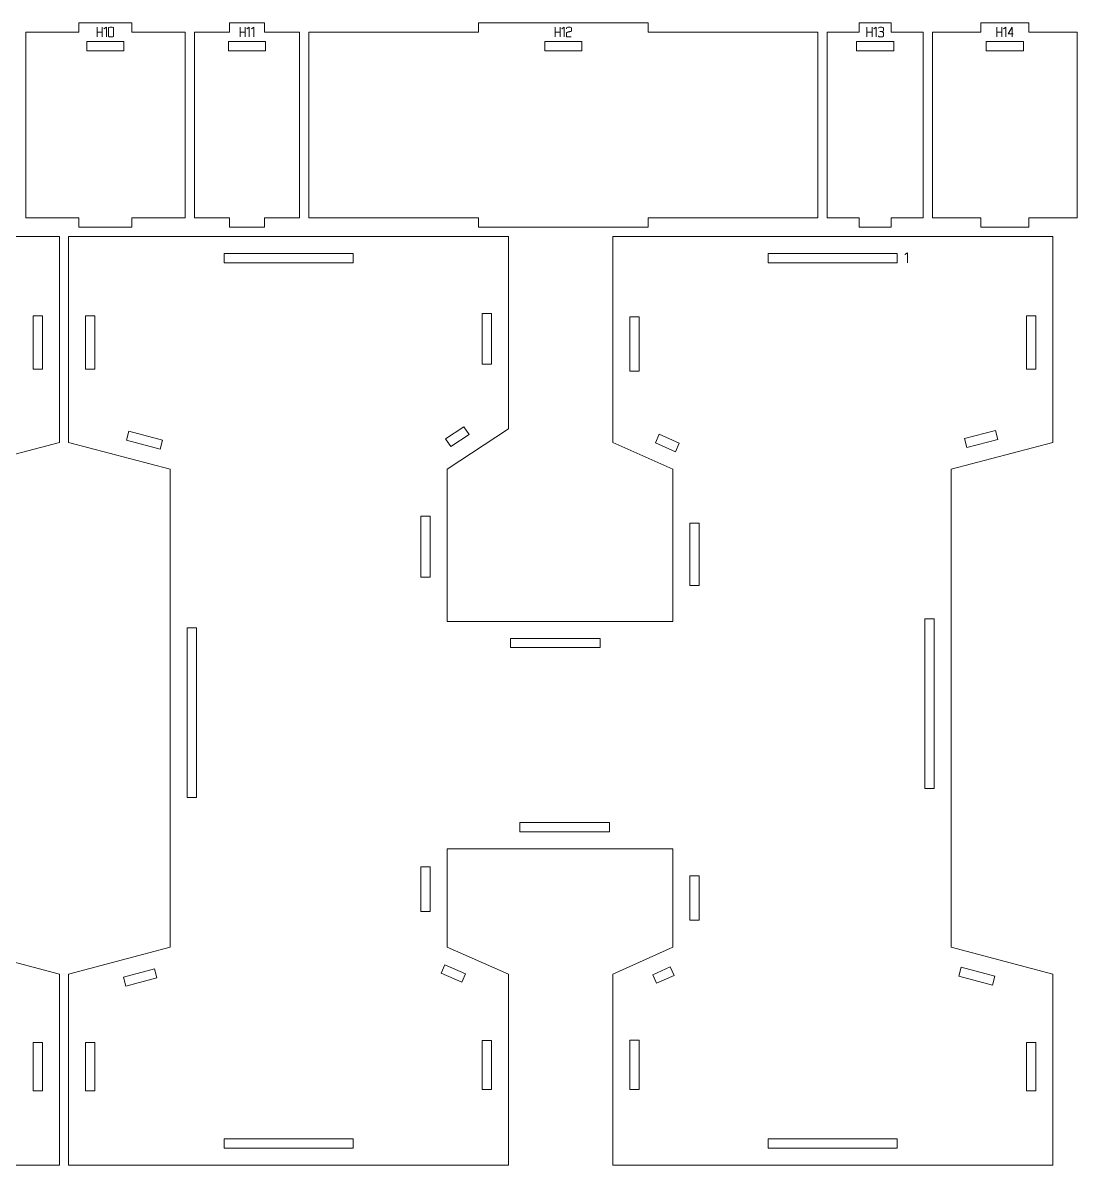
# Model space of a CAD drawing. Header units: centimetres. Extents: x -250 to 250, y -508 to 508.
# Drawn here: x -187.27 to -153.19, y -172.11 to -135.21 of the extents above; entities that cross this region are included whole.
import ezdxf

# ---------------------------------------------------------------- set-up
doc = ezdxf.new("R2010")
doc.units = ezdxf.units.CM
doc.header["$MEASUREMENT"] = 0
doc.layers.add('Capa 1', color=7, linetype='Continuous')

msp = doc.modelspace()

# ---------------------------------------------------------------- linework, layer by layer
at = {"layer": 'Capa 1', "color": 240, "lineweight": 9}
for points, knots in [([(-187.1723, -135.50568), (-187.1723, -135.50568), (-187.1723, -141.50568), (-187.1723, -141.50568), (-187.1723, -141.50568), (-185.45544, -141.50568), (-185.45544, -141.50568), (-185.45544, -141.50568), (-185.45544, -141.80568), (-185.45544, -141.80568), (-185.45544, -141.80568), (-183.73858, -141.80568), (-183.73858, -141.80568), (-183.73858, -141.80568), (-183.73858, -141.50568), (-183.73858, -141.50568), (-183.73858, -141.50568), (-182.02173, -141.50568), (-182.02173, -141.50568), (-182.02173, -141.50568), (-182.02173, -135.50568), (-182.02173, -135.50568), (-182.02173, -135.50568), (-183.73858, -135.50568), (-183.73858, -135.50568), (-183.73858, -135.50568), (-183.73858, -135.20568), (-183.73858, -135.20568), (-183.73858, -135.20568), (-185.45544, -135.20568), (-185.45544, -135.20568), (-185.45544, -135.20568), (-185.45544, -135.50568), (-185.45544, -135.50568), (-185.45544, -135.50568), (-187.1723, -135.50568), (-187.1723, -135.50568)], [0, 0, 0, 0, 0.08333333, 0.08333333, 0.08333333, 0.16666667, 0.16666667, 0.16666667, 0.25, 0.25, 0.25, 0.33333333, 0.33333333, 0.33333333, 0.41666667, 0.41666667, 0.41666667, 0.5, 0.5, 0.5, 0.58333333, 0.58333333, 0.58333333, 0.66666667, 0.66666667, 0.66666667, 0.75, 0.75, 0.75, 0.83333333, 0.83333333, 0.83333333, 0.91666667, 0.91666667, 0.91666667, 1, 1, 1, 1]), ([(-181.72173, -135.50568), (-181.72173, -135.50568), (-181.72173, -141.50568), (-181.72173, -141.50568), (-181.72173, -141.50568), (-180.58943, -141.50568), (-180.58943, -141.50568), (-180.58943, -141.50568), (-180.58943, -141.80568), (-180.58943, -141.80568), (-180.58943, -141.80568), (-179.45714, -141.80568), (-179.45714, -141.80568), (-179.45714, -141.80568), (-179.45714, -141.50568), (-179.45714, -141.50568), (-179.45714, -141.50568), (-178.32485, -141.50568), (-178.32485, -141.50568), (-178.32485, -141.50568), (-178.32485, -135.50568), (-178.32485, -135.50568), (-178.32485, -135.50568), (-179.45714, -135.50568), (-179.45714, -135.50568), (-179.45714, -135.50568), (-179.45714, -135.20568), (-179.45714, -135.20568), (-179.45714, -135.20568), (-180.58943, -135.20568), (-180.58943, -135.20568), (-180.58943, -135.20568), (-180.58943, -135.50568), (-180.58943, -135.50568), (-180.58943, -135.50568), (-181.72173, -135.50568), (-181.72173, -135.50568)], [0, 0, 0, 0, 0.08333333, 0.08333333, 0.08333333, 0.16666667, 0.16666667, 0.16666667, 0.25, 0.25, 0.25, 0.33333333, 0.33333333, 0.33333333, 0.41666667, 0.41666667, 0.41666667, 0.5, 0.5, 0.5, 0.58333333, 0.58333333, 0.58333333, 0.66666667, 0.66666667, 0.66666667, 0.75, 0.75, 0.75, 0.83333333, 0.83333333, 0.83333333, 0.91666667, 0.91666667, 0.91666667, 1, 1, 1, 1]), ([(-178.02485, -135.50568), (-178.02485, -135.50568), (-178.02485, -141.50568), (-178.02485, -141.50568), (-178.02485, -141.50568), (-172.54121, -141.50568), (-172.54121, -141.50568), (-172.54121, -141.50568), (-172.54121, -141.80568), (-172.54121, -141.80568), (-172.54121, -141.80568), (-167.05758, -141.80568), (-167.05758, -141.80568), (-167.05758, -141.80568), (-167.05758, -141.50568), (-167.05758, -141.50568), (-167.05758, -141.50568), (-161.57394, -141.50568), (-161.57394, -141.50568), (-161.57394, -141.50568), (-161.57394, -135.50568), (-161.57394, -135.50568), (-161.57394, -135.50568), (-167.05758, -135.50568), (-167.05758, -135.50568), (-167.05758, -135.50568), (-167.05758, -135.20568), (-167.05758, -135.20568), (-167.05758, -135.20568), (-172.54121, -135.20568), (-172.54121, -135.20568), (-172.54121, -135.20568), (-172.54121, -135.50568), (-172.54121, -135.50568), (-172.54121, -135.50568), (-178.02485, -135.50568), (-178.02485, -135.50568)], [0, 0, 0, 0, 0.08333333, 0.08333333, 0.08333333, 0.16666667, 0.16666667, 0.16666667, 0.25, 0.25, 0.25, 0.33333333, 0.33333333, 0.33333333, 0.41666667, 0.41666667, 0.41666667, 0.5, 0.5, 0.5, 0.58333333, 0.58333333, 0.58333333, 0.66666667, 0.66666667, 0.66666667, 0.75, 0.75, 0.75, 0.83333333, 0.83333333, 0.83333333, 0.91666667, 0.91666667, 0.91666667, 1, 1, 1, 1]), ([(-161.27394, -135.50568), (-161.27394, -135.50568), (-161.27394, -141.50568), (-161.27394, -141.50568), (-161.27394, -141.50568), (-160.23832, -141.50568), (-160.23832, -141.50568), (-160.23832, -141.50568), (-160.23832, -141.80568), (-160.23832, -141.80568), (-160.23832, -141.80568), (-159.20269, -141.80568), (-159.20269, -141.80568), (-159.20269, -141.80568), (-159.20269, -141.50568), (-159.20269, -141.50568), (-159.20269, -141.50568), (-158.16707, -141.50568), (-158.16707, -141.50568), (-158.16707, -141.50568), (-158.16707, -135.50568), (-158.16707, -135.50568), (-158.16707, -135.50568), (-159.20269, -135.50568), (-159.20269, -135.50568), (-159.20269, -135.50568), (-159.20269, -135.20568), (-159.20269, -135.20568), (-159.20269, -135.20568), (-160.23832, -135.20568), (-160.23832, -135.20568), (-160.23832, -135.20568), (-160.23832, -135.50568), (-160.23832, -135.50568), (-160.23832, -135.50568), (-161.27394, -135.50568), (-161.27394, -135.50568)], [0, 0, 0, 0, 0.08333333, 0.08333333, 0.08333333, 0.16666667, 0.16666667, 0.16666667, 0.25, 0.25, 0.25, 0.33333333, 0.33333333, 0.33333333, 0.41666667, 0.41666667, 0.41666667, 0.5, 0.5, 0.5, 0.58333333, 0.58333333, 0.58333333, 0.66666667, 0.66666667, 0.66666667, 0.75, 0.75, 0.75, 0.83333333, 0.83333333, 0.83333333, 0.91666667, 0.91666667, 0.91666667, 1, 1, 1, 1]), ([(-157.86707, -135.50568), (-157.86707, -135.50568), (-157.86707, -141.50568), (-157.86707, -141.50568), (-157.86707, -141.50568), (-156.30963, -141.50568), (-156.30963, -141.50568), (-156.30963, -141.50568), (-156.30963, -141.80568), (-156.30963, -141.80568), (-156.30963, -141.80568), (-154.75219, -141.80568), (-154.75219, -141.80568), (-154.75219, -141.80568), (-154.75219, -141.50568), (-154.75219, -141.50568), (-154.75219, -141.50568), (-153.19476, -141.50568), (-153.19476, -141.50568), (-153.19476, -141.50568), (-153.19476, -135.50568), (-153.19476, -135.50568), (-153.19476, -135.50568), (-154.75219, -135.50568), (-154.75219, -135.50568), (-154.75219, -135.50568), (-154.75219, -135.20568), (-154.75219, -135.20568), (-154.75219, -135.20568), (-156.30963, -135.20568), (-156.30963, -135.20568), (-156.30963, -135.20568), (-156.30963, -135.50568), (-156.30963, -135.50568), (-156.30963, -135.50568), (-157.86707, -135.50568), (-157.86707, -135.50568)], [0, 0, 0, 0, 0.08333333, 0.08333333, 0.08333333, 0.16666667, 0.16666667, 0.16666667, 0.25, 0.25, 0.25, 0.33333333, 0.33333333, 0.33333333, 0.41666667, 0.41666667, 0.41666667, 0.5, 0.5, 0.5, 0.58333333, 0.58333333, 0.58333333, 0.66666667, 0.66666667, 0.66666667, 0.75, 0.75, 0.75, 0.83333333, 0.83333333, 0.83333333, 0.91666667, 0.91666667, 0.91666667, 1, 1, 1, 1]), ([(-185.19701, -135.80591), (-185.19701, -135.80591), (-183.99701, -135.80591), (-183.99701, -135.80591), (-183.99701, -135.80591), (-183.99701, -136.10591), (-183.99701, -136.10591), (-183.99701, -136.10591), (-185.19701, -136.10591), (-185.19701, -136.10591), (-185.19701, -136.10591), (-185.19701, -135.80591), (-185.19701, -135.80591)], [0, 0, 0, 0, 0.25, 0.25, 0.25, 0.5, 0.5, 0.5, 0.75, 0.75, 0.75, 1, 1, 1, 1]), ([(-180.62329, -135.80591), (-180.62329, -135.80591), (-179.42329, -135.80591), (-179.42329, -135.80591), (-179.42329, -135.80591), (-179.42329, -136.10591), (-179.42329, -136.10591), (-179.42329, -136.10591), (-180.62329, -136.10591), (-180.62329, -136.10591), (-180.62329, -136.10591), (-180.62329, -135.80591), (-180.62329, -135.80591)], [0, 0, 0, 0, 0.25, 0.25, 0.25, 0.5, 0.5, 0.5, 0.75, 0.75, 0.75, 1, 1, 1, 1]), ([(-170.39939, -135.80591), (-170.39939, -135.80591), (-169.19939, -135.80591), (-169.19939, -135.80591), (-169.19939, -135.80591), (-169.19939, -136.10591), (-169.19939, -136.10591), (-169.19939, -136.10591), (-170.39939, -136.10591), (-170.39939, -136.10591), (-170.39939, -136.10591), (-170.39939, -135.80591), (-170.39939, -135.80591)], [0, 0, 0, 0, 0.25, 0.25, 0.25, 0.5, 0.5, 0.5, 0.75, 0.75, 0.75, 1, 1, 1, 1]), ([(-160.3205, -135.80591), (-160.3205, -135.80591), (-159.1205, -135.80591), (-159.1205, -135.80591), (-159.1205, -135.80591), (-159.1205, -136.10591), (-159.1205, -136.10591), (-159.1205, -136.10591), (-160.3205, -136.10591), (-160.3205, -136.10591), (-160.3205, -136.10591), (-160.3205, -135.80591), (-160.3205, -135.80591)], [0, 0, 0, 0, 0.25, 0.25, 0.25, 0.5, 0.5, 0.5, 0.75, 0.75, 0.75, 1, 1, 1, 1]), ([(-156.13091, -135.80591), (-156.13091, -135.80591), (-154.93091, -135.80591), (-154.93091, -135.80591), (-154.93091, -135.80591), (-154.93091, -136.10591), (-154.93091, -136.10591), (-154.93091, -136.10591), (-156.13091, -136.10591), (-156.13091, -136.10591), (-156.13091, -136.10591), (-156.13091, -135.80591), (-156.13091, -135.80591)], [0, 0, 0, 0, 0.25, 0.25, 0.25, 0.5, 0.5, 0.5, 0.75, 0.75, 0.75, 1, 1, 1, 1]), ([(-186.08525, -142.10568), (-186.08525, -142.10568), (-186.08525, -148.75785), (-186.08525, -148.75785), (-186.08525, -148.75785), (-189.36893, -149.62743), (-189.36893, -149.62743), (-189.36893, -149.62743), (-189.36893, -165.0622), (-189.36893, -165.0622), (-189.36893, -165.0622), (-186.08525, -165.93177), (-186.08525, -165.93177), (-186.08525, -165.93177), (-186.08525, -172.10568), (-186.08525, -172.10568), (-186.08525, -172.10568), (-200.30014, -172.10568), (-200.30014, -172.10568), (-200.30014, -172.10568), (-200.30014, -165.93177), (-200.30014, -165.93177), (-200.30014, -165.93177), (-198.35585, -165.0622), (-198.35585, -165.0622), (-198.35585, -165.0622), (-198.35585, -161.88828), (-198.35585, -161.88828), (-198.35585, -161.88828), (-205.65773, -161.88828), (-205.65773, -161.88828), (-205.65773, -161.88828), (-205.65773, -165.0622), (-205.65773, -165.0622), (-205.65773, -165.0622), (-203.67024, -165.93177), (-203.67024, -165.93177), (-203.67024, -165.93177), (-203.67024, -172.10568), (-203.67024, -172.10568), (-203.67024, -172.10568), (-217.88514, -172.10568), (-217.88514, -172.10568), (-217.88514, -172.10568), (-217.88514, -165.93177), (-217.88514, -165.93177), (-217.88514, -165.93177), (-214.60145, -165.0622), (-214.60145, -165.0622), (-214.60145, -165.0622), (-214.60145, -149.62743), (-214.60145, -149.62743), (-214.60145, -149.62743), (-217.88514, -148.75785), (-217.88514, -148.75785), (-217.88514, -148.75785), (-217.88514, -142.10568), (-217.88514, -142.10568), (-217.88514, -142.10568), (-203.67024, -142.10568), (-203.67024, -142.10568), (-203.67024, -142.10568), (-203.67024, -148.32307), (-203.67024, -148.32307), (-203.67024, -148.32307), (-205.65773, -149.62743), (-205.65773, -149.62743), (-205.65773, -149.62743), (-205.65773, -154.54046), (-205.65773, -154.54046), (-205.65773, -154.54046), (-198.35585, -154.54046), (-198.35585, -154.54046), (-198.35585, -154.54046), (-198.35585, -149.62743), (-198.35585, -149.62743), (-198.35585, -149.62743), (-200.30014, -148.75785), (-200.30014, -148.75785), (-200.30014, -148.75785), (-200.30014, -142.10568), (-200.30014, -142.10568), (-200.30014, -142.10568), (-186.08525, -142.10568), (-186.08525, -142.10568)], [0, 0, 0, 0, 0.03571429, 0.03571429, 0.03571429, 0.07142857, 0.07142857, 0.07142857, 0.10714286, 0.10714286, 0.10714286, 0.14285714, 0.14285714, 0.14285714, 0.17857143, 0.17857143, 0.17857143, 0.21428571, 0.21428571, 0.21428571, 0.25, 0.25, 0.25, 0.28571429, 0.28571429, 0.28571429, 0.32142857, 0.32142857, 0.32142857, 0.35714286, 0.35714286, 0.35714286, 0.39285714, 0.39285714, 0.39285714, 0.42857143, 0.42857143, 0.42857143, 0.46428571, 0.46428571, 0.46428571, 0.5, 0.5, 0.5, 0.53571429, 0.53571429, 0.53571429, 0.57142857, 0.57142857, 0.57142857, 0.60714286, 0.60714286, 0.60714286, 0.64285714, 0.64285714, 0.64285714, 0.67857143, 0.67857143, 0.67857143, 0.71428571, 0.71428571, 0.71428571, 0.75, 0.75, 0.75, 0.78571429, 0.78571429, 0.78571429, 0.82142857, 0.82142857, 0.82142857, 0.85714286, 0.85714286, 0.85714286, 0.89285714, 0.89285714, 0.89285714, 0.92857143, 0.92857143, 0.92857143, 0.96428571, 0.96428571, 0.96428571, 1, 1, 1, 1]), ([(-153.98536, -142.10568), (-153.98536, -142.10568), (-153.98536, -148.75785), (-153.98536, -148.75785), (-153.98536, -148.75785), (-157.26904, -149.62743), (-157.26904, -149.62743), (-157.26904, -149.62743), (-157.26904, -165.0622), (-157.26904, -165.0622), (-157.26904, -165.0622), (-153.98536, -165.93177), (-153.98536, -165.93177), (-153.98536, -165.93177), (-153.98536, -172.10568), (-153.98536, -172.10568), (-153.98536, -172.10568), (-168.20025, -172.10568), (-168.20025, -172.10568), (-168.20025, -172.10568), (-168.20025, -165.93177), (-168.20025, -165.93177), (-168.20025, -165.93177), (-166.25596, -165.0622), (-166.25596, -165.0622), (-166.25596, -165.0622), (-166.25596, -161.88828), (-166.25596, -161.88828), (-166.25596, -161.88828), (-173.55784, -161.88828), (-173.55784, -161.88828), (-173.55784, -161.88828), (-173.55784, -165.0622), (-173.55784, -165.0622), (-173.55784, -165.0622), (-171.57035, -165.93177), (-171.57035, -165.93177), (-171.57035, -165.93177), (-171.57035, -172.10568), (-171.57035, -172.10568), (-171.57035, -172.10568), (-185.78525, -172.10568), (-185.78525, -172.10568), (-185.78525, -172.10568), (-185.78525, -165.93177), (-185.78525, -165.93177), (-185.78525, -165.93177), (-182.50156, -165.0622), (-182.50156, -165.0622), (-182.50156, -165.0622), (-182.50156, -149.62743), (-182.50156, -149.62743), (-182.50156, -149.62743), (-185.78525, -148.75785), (-185.78525, -148.75785), (-185.78525, -148.75785), (-185.78525, -142.10568), (-185.78525, -142.10568), (-185.78525, -142.10568), (-171.57035, -142.10568), (-171.57035, -142.10568), (-171.57035, -142.10568), (-171.57035, -148.32307), (-171.57035, -148.32307), (-171.57035, -148.32307), (-173.55784, -149.62743), (-173.55784, -149.62743), (-173.55784, -149.62743), (-173.55784, -154.54046), (-173.55784, -154.54046), (-173.55784, -154.54046), (-166.25596, -154.54046), (-166.25596, -154.54046), (-166.25596, -154.54046), (-166.25596, -149.62743), (-166.25596, -149.62743), (-166.25596, -149.62743), (-168.20025, -148.75785), (-168.20025, -148.75785), (-168.20025, -148.75785), (-168.20025, -142.10568), (-168.20025, -142.10568), (-168.20025, -142.10568), (-153.98536, -142.10568), (-153.98536, -142.10568)], [0, 0, 0, 0, 0.03571429, 0.03571429, 0.03571429, 0.07142857, 0.07142857, 0.07142857, 0.10714286, 0.10714286, 0.10714286, 0.14285714, 0.14285714, 0.14285714, 0.17857143, 0.17857143, 0.17857143, 0.21428571, 0.21428571, 0.21428571, 0.25, 0.25, 0.25, 0.28571429, 0.28571429, 0.28571429, 0.32142857, 0.32142857, 0.32142857, 0.35714286, 0.35714286, 0.35714286, 0.39285714, 0.39285714, 0.39285714, 0.42857143, 0.42857143, 0.42857143, 0.46428571, 0.46428571, 0.46428571, 0.5, 0.5, 0.5, 0.53571429, 0.53571429, 0.53571429, 0.57142857, 0.57142857, 0.57142857, 0.60714286, 0.60714286, 0.60714286, 0.64285714, 0.64285714, 0.64285714, 0.67857143, 0.67857143, 0.67857143, 0.71428571, 0.71428571, 0.71428571, 0.75, 0.75, 0.75, 0.78571429, 0.78571429, 0.78571429, 0.82142857, 0.82142857, 0.82142857, 0.85714286, 0.85714286, 0.85714286, 0.89285714, 0.89285714, 0.89285714, 0.92857143, 0.92857143, 0.92857143, 0.96428571, 0.96428571, 0.96428571, 1, 1, 1, 1]), ([(-180.76411, -142.95421), (-180.76411, -142.95421), (-176.59149, -142.95421), (-176.59149, -142.95421), (-176.59149, -142.95421), (-176.59149, -142.65421), (-176.59149, -142.65421), (-176.59149, -142.65421), (-180.76411, -142.65421), (-180.76411, -142.65421), (-180.76411, -142.65421), (-180.76411, -142.95421), (-180.76411, -142.95421)], [0, 0, 0, 0, 0.25, 0.25, 0.25, 0.5, 0.5, 0.5, 0.75, 0.75, 0.75, 1, 1, 1, 1]), ([(-163.17911, -142.95421), (-163.17911, -142.95421), (-159.0065, -142.95421), (-159.0065, -142.95421), (-159.0065, -142.95421), (-159.0065, -142.65421), (-159.0065, -142.65421), (-159.0065, -142.65421), (-163.17911, -142.65421), (-163.17911, -142.65421), (-163.17911, -142.65421), (-163.17911, -142.95421), (-163.17911, -142.95421)], [0, 0, 0, 0, 0.25, 0.25, 0.25, 0.5, 0.5, 0.5, 0.75, 0.75, 0.75, 1, 1, 1, 1]), ([(-172.41888, -144.59114), (-172.41888, -144.59114), (-172.41888, -146.22807), (-172.41888, -146.22807), (-172.41888, -146.22807), (-172.11888, -146.22807), (-172.11888, -146.22807), (-172.11888, -146.22807), (-172.11888, -144.59114), (-172.11888, -144.59114), (-172.11888, -144.59114), (-172.41888, -144.59114), (-172.41888, -144.59114)], [0, 0, 0, 0, 0.25, 0.25, 0.25, 0.5, 0.5, 0.5, 0.75, 0.75, 0.75, 1, 1, 1, 1]), ([(-186.93378, -144.67107), (-186.93378, -144.67107), (-186.93378, -146.38792), (-186.93378, -146.38792), (-186.93378, -146.38792), (-186.63378, -146.38792), (-186.63378, -146.38792), (-186.63378, -146.38792), (-186.63378, -144.67107), (-186.63378, -144.67107), (-186.63378, -144.67107), (-186.93378, -144.67107), (-186.93378, -144.67107)], [0, 0, 0, 0, 0.25, 0.25, 0.25, 0.5, 0.5, 0.5, 0.75, 0.75, 0.75, 1, 1, 1, 1]), ([(-184.93672, -146.38792), (-184.93672, -146.38792), (-184.93672, -144.67107), (-184.93672, -144.67107), (-184.93672, -144.67107), (-185.23672, -144.67107), (-185.23672, -144.67107), (-185.23672, -144.67107), (-185.23672, -146.38792), (-185.23672, -146.38792), (-185.23672, -146.38792), (-184.93672, -146.38792), (-184.93672, -146.38792)], [0, 0, 0, 0, 0.25, 0.25, 0.25, 0.5, 0.5, 0.5, 0.75, 0.75, 0.75, 1, 1, 1, 1]), ([(-167.35172, -146.45662), (-167.35172, -146.45662), (-167.35172, -144.70541), (-167.35172, -144.70541), (-167.35172, -144.70541), (-167.65172, -144.70541), (-167.65172, -144.70541), (-167.65172, -144.70541), (-167.65172, -146.45662), (-167.65172, -146.45662), (-167.65172, -146.45662), (-167.35172, -146.45662), (-167.35172, -146.45662)], [0, 0, 0, 0, 0.25, 0.25, 0.25, 0.5, 0.5, 0.5, 0.75, 0.75, 0.75, 1, 1, 1, 1]), ([(-154.83389, -144.67107), (-154.83389, -144.67107), (-154.83389, -146.38792), (-154.83389, -146.38792), (-154.83389, -146.38792), (-154.53389, -146.38792), (-154.53389, -146.38792), (-154.53389, -146.38792), (-154.53389, -144.67107), (-154.53389, -144.67107), (-154.53389, -144.67107), (-154.83389, -144.67107), (-154.83389, -144.67107)], [0, 0, 0, 0, 0.25, 0.25, 0.25, 0.5, 0.5, 0.5, 0.75, 0.75, 0.75, 1, 1, 1, 1]), ([(-173.01148, -148.25392), (-173.01148, -148.25392), (-173.60408, -148.64283), (-173.60408, -148.64283), (-173.60408, -148.64283), (-173.43948, -148.89364), (-173.43948, -148.89364), (-173.43948, -148.89364), (-172.84688, -148.50473), (-172.84688, -148.50473), (-172.84688, -148.50473), (-173.01148, -148.25392), (-173.01148, -148.25392)], [0, 0, 0, 0, 0.25, 0.25, 0.25, 0.5, 0.5, 0.5, 0.75, 0.75, 0.75, 1, 1, 1, 1]), ([(-182.74759, -148.6845), (-182.74759, -148.6845), (-183.84216, -148.39464), (-183.84216, -148.39464), (-183.84216, -148.39464), (-183.91895, -148.68464), (-183.91895, -148.68464), (-183.91895, -148.68464), (-182.82439, -148.9745), (-182.82439, -148.9745), (-182.82439, -148.9745), (-182.74759, -148.6845), (-182.74759, -148.6845)], [0, 0, 0, 0, 0.25, 0.25, 0.25, 0.5, 0.5, 0.5, 0.75, 0.75, 0.75, 1, 1, 1, 1]), ([(-166.05553, -148.78754), (-166.05553, -148.78754), (-166.70362, -148.49768), (-166.70362, -148.49768), (-166.70362, -148.49768), (-166.82611, -148.77154), (-166.82611, -148.77154), (-166.82611, -148.77154), (-166.17801, -149.0614), (-166.17801, -149.0614), (-166.17801, -149.0614), (-166.05553, -148.78754), (-166.05553, -148.78754)], [0, 0, 0, 0, 0.25, 0.25, 0.25, 0.5, 0.5, 0.5, 0.75, 0.75, 0.75, 1, 1, 1, 1]), ([(-155.835, -148.36989), (-155.835, -148.36989), (-156.83612, -148.63501), (-156.83612, -148.63501), (-156.83612, -148.63501), (-156.75932, -148.92501), (-156.75932, -148.92501), (-156.75932, -148.92501), (-155.7582, -148.6599), (-155.7582, -148.6599), (-155.7582, -148.6599), (-155.835, -148.36989), (-155.835, -148.36989)], [0, 0, 0, 0, 0.25, 0.25, 0.25, 0.5, 0.5, 0.5, 0.75, 0.75, 0.75, 1, 1, 1, 1]), ([(-174.40637, -151.14257), (-174.40637, -151.14257), (-174.40637, -153.11578), (-174.40637, -153.11578), (-174.40637, -153.11578), (-174.10637, -153.11578), (-174.10637, -153.11578), (-174.10637, -153.11578), (-174.10637, -151.14257), (-174.10637, -151.14257), (-174.10637, -151.14257), (-174.40637, -151.14257), (-174.40637, -151.14257)], [0, 0, 0, 0, 0.25, 0.25, 0.25, 0.5, 0.5, 0.5, 0.75, 0.75, 0.75, 1, 1, 1, 1]), ([(-165.40743, -153.37641), (-165.40743, -153.37641), (-165.40743, -151.36384), (-165.40743, -151.36384), (-165.40743, -151.36384), (-165.70743, -151.36384), (-165.70743, -151.36384), (-165.70743, -151.36384), (-165.70743, -153.37641), (-165.70743, -153.37641), (-165.70743, -153.37641), (-165.40743, -153.37641), (-165.40743, -153.37641)], [0, 0, 0, 0, 0.25, 0.25, 0.25, 0.5, 0.5, 0.5, 0.75, 0.75, 0.75, 1, 1, 1, 1]), ([(-158.11757, -154.458), (-158.11757, -154.458), (-158.11757, -159.94163), (-158.11757, -159.94163), (-158.11757, -159.94163), (-157.81757, -159.94163), (-157.81757, -159.94163), (-157.81757, -159.94163), (-157.81757, -154.458), (-157.81757, -154.458), (-157.81757, -154.458), (-158.11757, -154.458), (-158.11757, -154.458)], [0, 0, 0, 0, 0.25, 0.25, 0.25, 0.5, 0.5, 0.5, 0.75, 0.75, 0.75, 1, 1, 1, 1]), ([(-181.65303, -160.23163), (-181.65303, -160.23163), (-181.65303, -154.748), (-181.65303, -154.748), (-181.65303, -154.748), (-181.95303, -154.748), (-181.95303, -154.748), (-181.95303, -154.748), (-181.95303, -160.23163), (-181.95303, -160.23163), (-181.95303, -160.23163), (-181.65303, -160.23163), (-181.65303, -160.23163)], [0, 0, 0, 0, 0.25, 0.25, 0.25, 0.5, 0.5, 0.5, 0.75, 0.75, 0.75, 1, 1, 1, 1]), ([(-171.50672, -155.38899), (-171.50672, -155.38899), (-168.60708, -155.38899), (-168.60708, -155.38899), (-168.60708, -155.38899), (-168.60708, -155.08899), (-168.60708, -155.08899), (-168.60708, -155.08899), (-171.50672, -155.08899), (-171.50672, -155.08899), (-171.50672, -155.08899), (-171.50672, -155.38899), (-171.50672, -155.38899)], [0, 0, 0, 0, 0.25, 0.25, 0.25, 0.5, 0.5, 0.5, 0.75, 0.75, 0.75, 1, 1, 1, 1]), ([(-168.30708, -161.03975), (-168.30708, -161.03975), (-171.20672, -161.03975), (-171.20672, -161.03975), (-171.20672, -161.03975), (-171.20672, -161.33975), (-171.20672, -161.33975), (-171.20672, -161.33975), (-168.30708, -161.33975), (-168.30708, -161.33975), (-168.30708, -161.33975), (-168.30708, -161.03975), (-168.30708, -161.03975)], [0, 0, 0, 0, 0.25, 0.25, 0.25, 0.5, 0.5, 0.5, 0.75, 0.75, 0.75, 1, 1, 1, 1]), ([(-174.40637, -162.47393), (-174.40637, -162.47393), (-174.40637, -163.90811), (-174.40637, -163.90811), (-174.40637, -163.90811), (-174.10637, -163.90811), (-174.10637, -163.90811), (-174.10637, -163.90811), (-174.10637, -162.47393), (-174.10637, -162.47393), (-174.10637, -162.47393), (-174.40637, -162.47393), (-174.40637, -162.47393)], [0, 0, 0, 0, 0.25, 0.25, 0.25, 0.5, 0.5, 0.5, 0.75, 0.75, 0.75, 1, 1, 1, 1]), ([(-165.40743, -164.18807), (-165.40743, -164.18807), (-165.40743, -162.76391), (-165.40743, -162.76391), (-165.40743, -162.76391), (-165.70743, -162.76391), (-165.70743, -162.76391), (-165.70743, -162.76391), (-165.70743, -164.18807), (-165.70743, -164.18807), (-165.70743, -164.18807), (-165.40743, -164.18807), (-165.40743, -164.18807)], [0, 0, 0, 0, 0.25, 0.25, 0.25, 0.5, 0.5, 0.5, 0.75, 0.75, 0.75, 1, 1, 1, 1]), ([(-173.74387, -165.907), (-173.74387, -165.907), (-173.08138, -166.19685), (-173.08138, -166.19685), (-173.08138, -166.19685), (-172.96113, -165.92201), (-172.96113, -165.92201), (-172.96113, -165.92201), (-173.62362, -165.63215), (-173.62362, -165.63215), (-173.62362, -165.63215), (-173.74387, -165.907), (-173.74387, -165.907)], [0, 0, 0, 0, 0.25, 0.25, 0.25, 0.5, 0.5, 0.5, 0.75, 0.75, 0.75, 1, 1, 1, 1]), ([(-183.9356, -166.31973), (-183.9356, -166.31973), (-182.93449, -166.05462), (-182.93449, -166.05462), (-182.93449, -166.05462), (-183.01128, -165.76462), (-183.01128, -165.76462), (-183.01128, -165.76462), (-184.0124, -166.02973), (-184.0124, -166.02973), (-184.0124, -166.02973), (-183.9356, -166.31973), (-183.9356, -166.31973)], [0, 0, 0, 0, 0.25, 0.25, 0.25, 0.5, 0.5, 0.5, 0.75, 0.75, 0.75, 1, 1, 1, 1]), ([(-166.78695, -166.22921), (-166.78695, -166.22921), (-166.22219, -165.97663), (-166.22219, -165.97663), (-166.22219, -165.97663), (-166.34467, -165.70277), (-166.34467, -165.70277), (-166.34467, -165.70277), (-166.90944, -165.95535), (-166.90944, -165.95535), (-166.90944, -165.95535), (-166.78695, -166.22921), (-166.78695, -166.22921)], [0, 0, 0, 0, 0.25, 0.25, 0.25, 0.5, 0.5, 0.5, 0.75, 0.75, 0.75, 1, 1, 1, 1]), ([(-157.02301, -166.00513), (-157.02301, -166.00513), (-155.92845, -166.29498), (-155.92845, -166.29498), (-155.92845, -166.29498), (-155.85165, -166.00498), (-155.85165, -166.00498), (-155.85165, -166.00498), (-156.94621, -165.71512), (-156.94621, -165.71512), (-156.94621, -165.71512), (-157.02301, -166.00513), (-157.02301, -166.00513)], [0, 0, 0, 0, 0.25, 0.25, 0.25, 0.5, 0.5, 0.5, 0.75, 0.75, 0.75, 1, 1, 1, 1]), ([(-186.93378, -168.14228), (-186.93378, -168.14228), (-186.93378, -169.69971), (-186.93378, -169.69971), (-186.93378, -169.69971), (-186.63378, -169.69971), (-186.63378, -169.69971), (-186.63378, -169.69971), (-186.63378, -168.14228), (-186.63378, -168.14228), (-186.63378, -168.14228), (-186.93378, -168.14228), (-186.93378, -168.14228)], [0, 0, 0, 0, 0.25, 0.25, 0.25, 0.5, 0.5, 0.5, 0.75, 0.75, 0.75, 1, 1, 1, 1]), ([(-184.93672, -169.69971), (-184.93672, -169.69971), (-184.93672, -168.14228), (-184.93672, -168.14228), (-184.93672, -168.14228), (-185.23672, -168.14228), (-185.23672, -168.14228), (-185.23672, -168.14228), (-185.23672, -169.69971), (-185.23672, -169.69971), (-185.23672, -169.69971), (-184.93672, -169.69971), (-184.93672, -169.69971)], [0, 0, 0, 0, 0.25, 0.25, 0.25, 0.5, 0.5, 0.5, 0.75, 0.75, 0.75, 1, 1, 1, 1]), ([(-172.41888, -168.07686), (-172.41888, -168.07686), (-172.41888, -169.667), (-172.41888, -169.667), (-172.41888, -169.667), (-172.11888, -169.667), (-172.11888, -169.667), (-172.11888, -169.667), (-172.11888, -168.07686), (-172.11888, -168.07686), (-172.11888, -168.07686), (-172.41888, -168.07686), (-172.41888, -168.07686)], [0, 0, 0, 0, 0.25, 0.25, 0.25, 0.5, 0.5, 0.5, 0.75, 0.75, 0.75, 1, 1, 1, 1]), ([(-167.35172, -169.66537), (-167.35172, -169.66537), (-167.35172, -168.07358), (-167.35172, -168.07358), (-167.35172, -168.07358), (-167.65172, -168.07358), (-167.65172, -168.07358), (-167.65172, -168.07358), (-167.65172, -169.66537), (-167.65172, -169.66537), (-167.65172, -169.66537), (-167.35172, -169.66537), (-167.35172, -169.66537)], [0, 0, 0, 0, 0.25, 0.25, 0.25, 0.5, 0.5, 0.5, 0.75, 0.75, 0.75, 1, 1, 1, 1]), ([(-154.83389, -168.14228), (-154.83389, -168.14228), (-154.83389, -169.69971), (-154.83389, -169.69971), (-154.83389, -169.69971), (-154.53389, -169.69971), (-154.53389, -169.69971), (-154.53389, -169.69971), (-154.53389, -168.14228), (-154.53389, -168.14228), (-154.53389, -168.14228), (-154.83389, -168.14228), (-154.83389, -168.14228)], [0, 0, 0, 0, 0.25, 0.25, 0.25, 0.5, 0.5, 0.5, 0.75, 0.75, 0.75, 1, 1, 1, 1]), ([(-176.59149, -171.25715), (-176.59149, -171.25715), (-180.76411, -171.25715), (-180.76411, -171.25715), (-180.76411, -171.25715), (-180.76411, -171.55715), (-180.76411, -171.55715), (-180.76411, -171.55715), (-176.59149, -171.55715), (-176.59149, -171.55715), (-176.59149, -171.55715), (-176.59149, -171.25715), (-176.59149, -171.25715)], [0, 0, 0, 0, 0.25, 0.25, 0.25, 0.5, 0.5, 0.5, 0.75, 0.75, 0.75, 1, 1, 1, 1]), ([(-159.0065, -171.25715), (-159.0065, -171.25715), (-163.17911, -171.25715), (-163.17911, -171.25715), (-163.17911, -171.25715), (-163.17911, -171.55715), (-163.17911, -171.55715), (-163.17911, -171.55715), (-159.0065, -171.55715), (-159.0065, -171.55715), (-159.0065, -171.55715), (-159.0065, -171.25715), (-159.0065, -171.25715)], [0, 0, 0, 0, 0.25, 0.25, 0.25, 0.5, 0.5, 0.5, 0.75, 0.75, 0.75, 1, 1, 1, 1])]:
    msp.add_open_spline(points, degree=3, knots=knots, dxfattribs=at)
at = {"layer": 'Capa 1', "color": 114, "lineweight": 9}
for points, knots in [([(-184.86301, -135.66288), (-184.86301, -135.66288), (-184.86301, -135.34644), (-184.86301, -135.34644), (-184.86301, -135.34644), (-184.86301, -135.50237), (-184.86301, -135.50237), (-184.86301, -135.50237), (-184.69883, -135.50237), (-184.69883, -135.50237), (-184.69883, -135.50237), (-184.69883, -135.34644), (-184.69883, -135.34644), (-184.69883, -135.34644), (-184.69883, -135.66288), (-184.69883, -135.66288), (-184.69883, -135.66288), (-184.69883, -135.50237), (-184.69883, -135.50237), (-184.69883, -135.50237), (-184.86301, -135.50237), (-184.86301, -135.50237), (-184.86301, -135.50237), (-184.86301, -135.66288), (-184.86301, -135.66288)], [0, 0, 0, 0, 0.125, 0.125, 0.125, 0.25, 0.25, 0.25, 0.375, 0.375, 0.375, 0.5, 0.5, 0.5, 0.625, 0.625, 0.625, 0.75, 0.75, 0.75, 0.875, 0.875, 0.875, 1, 1, 1, 1]), ([(-184.56675, -135.34598), (-184.56675, -135.34598), (-184.64288, -135.39872), (-184.64288, -135.39872), (-184.64288, -135.39872), (-184.56675, -135.34598), (-184.56675, -135.34598), (-184.56675, -135.34598), (-184.56675, -135.66288), (-184.56675, -135.66288), (-184.56675, -135.66288), (-184.56675, -135.34598), (-184.56675, -135.34598)], [0, 0, 0, 0, 0.25, 0.25, 0.25, 0.5, 0.5, 0.5, 0.75, 0.75, 0.75, 1, 1, 1, 1]), ([(-184.49612, -135.63903), (-184.49612, -135.64882), (-184.48825, -135.65524), (-184.4725, -135.65829), (-184.45676, -135.66135), (-184.43711, -135.66288), (-184.41357, -135.66288), (-184.39003, -135.66288), (-184.37038, -135.66135), (-184.35464, -135.65829), (-184.33889, -135.65524), (-184.33102, -135.64882), (-184.33102, -135.63903), (-184.33102, -135.63903), (-184.33102, -135.37075), (-184.33102, -135.37075), (-184.33102, -135.36096), (-184.33889, -135.35446), (-184.35464, -135.35125), (-184.37038, -135.34804), (-184.39003, -135.34644), (-184.41357, -135.34644), (-184.43711, -135.34644), (-184.45676, -135.34804), (-184.4725, -135.35125), (-184.48825, -135.35446), (-184.49612, -135.36096), (-184.49612, -135.37075), (-184.49612, -135.37075), (-184.49612, -135.63903), (-184.49612, -135.63903)], [0, 0, 0, 0, 0.1, 0.1, 0.1, 0.2, 0.2, 0.2, 0.3, 0.3, 0.3, 0.4, 0.4, 0.4, 0.5, 0.5, 0.5, 0.6, 0.6, 0.6, 0.7, 0.7, 0.7, 0.8, 0.8, 0.8, 0.9, 0.9, 0.9, 1, 1, 1, 1]), ([(-184.33102, -135.63903), (-184.33102, -135.64882), (-184.33889, -135.65524), (-184.35464, -135.65829), (-184.37038, -135.66135), (-184.39003, -135.66288), (-184.41357, -135.66288), (-184.43711, -135.66288), (-184.45676, -135.66135), (-184.4725, -135.65829), (-184.48825, -135.65524), (-184.49612, -135.64882), (-184.49612, -135.63903), (-184.49612, -135.63903), (-184.49612, -135.37075), (-184.49612, -135.37075), (-184.49612, -135.36096), (-184.48825, -135.35446), (-184.4725, -135.35125), (-184.45676, -135.34804), (-184.43711, -135.34644), (-184.41357, -135.34644), (-184.39003, -135.34644), (-184.37038, -135.34804), (-184.35464, -135.35125), (-184.33889, -135.35446), (-184.33102, -135.36096), (-184.33102, -135.37075), (-184.33102, -135.37075), (-184.33102, -135.63903), (-184.33102, -135.63903)], [0, 0, 0, 0, 0.1, 0.1, 0.1, 0.2, 0.2, 0.2, 0.3, 0.3, 0.3, 0.4, 0.4, 0.4, 0.5, 0.5, 0.5, 0.6, 0.6, 0.6, 0.7, 0.7, 0.7, 0.8, 0.8, 0.8, 0.9, 0.9, 0.9, 1, 1, 1, 1]), ([(-180.2448, -135.66288), (-180.2448, -135.66288), (-180.2448, -135.34644), (-180.2448, -135.34644), (-180.2448, -135.34644), (-180.2448, -135.50237), (-180.2448, -135.50237), (-180.2448, -135.50237), (-180.08062, -135.50237), (-180.08062, -135.50237), (-180.08062, -135.50237), (-180.08062, -135.34644), (-180.08062, -135.34644), (-180.08062, -135.34644), (-180.08062, -135.66288), (-180.08062, -135.66288), (-180.08062, -135.66288), (-180.08062, -135.50237), (-180.08062, -135.50237), (-180.08062, -135.50237), (-180.2448, -135.50237), (-180.2448, -135.50237), (-180.2448, -135.50237), (-180.2448, -135.66288), (-180.2448, -135.66288)], [0, 0, 0, 0, 0.125, 0.125, 0.125, 0.25, 0.25, 0.25, 0.375, 0.375, 0.375, 0.5, 0.5, 0.5, 0.625, 0.625, 0.625, 0.75, 0.75, 0.75, 0.875, 0.875, 0.875, 1, 1, 1, 1]), ([(-179.94854, -135.34598), (-179.94854, -135.34598), (-180.02467, -135.39872), (-180.02467, -135.39872), (-180.02467, -135.39872), (-179.94854, -135.34598), (-179.94854, -135.34598), (-179.94854, -135.34598), (-179.94854, -135.66288), (-179.94854, -135.66288), (-179.94854, -135.66288), (-179.94854, -135.34598), (-179.94854, -135.34598)], [0, 0, 0, 0, 0.25, 0.25, 0.25, 0.5, 0.5, 0.5, 0.75, 0.75, 0.75, 1, 1, 1, 1]), ([(-179.80178, -135.34598), (-179.80178, -135.34598), (-179.87791, -135.39872), (-179.87791, -135.39872), (-179.87791, -135.39872), (-179.80178, -135.34598), (-179.80178, -135.34598), (-179.80178, -135.34598), (-179.80178, -135.66288), (-179.80178, -135.66288), (-179.80178, -135.66288), (-179.80178, -135.34598), (-179.80178, -135.34598)], [0, 0, 0, 0, 0.25, 0.25, 0.25, 0.5, 0.5, 0.5, 0.75, 0.75, 0.75, 1, 1, 1, 1]), ([(-170.06539, -135.66288), (-170.06539, -135.66288), (-170.06539, -135.34644), (-170.06539, -135.34644), (-170.06539, -135.34644), (-170.06539, -135.50237), (-170.06539, -135.50237), (-170.06539, -135.50237), (-169.90121, -135.50237), (-169.90121, -135.50237), (-169.90121, -135.50237), (-169.90121, -135.34644), (-169.90121, -135.34644), (-169.90121, -135.34644), (-169.90121, -135.66288), (-169.90121, -135.66288), (-169.90121, -135.66288), (-169.90121, -135.50237), (-169.90121, -135.50237), (-169.90121, -135.50237), (-170.06539, -135.50237), (-170.06539, -135.50237), (-170.06539, -135.50237), (-170.06539, -135.66288), (-170.06539, -135.66288)], [0, 0, 0, 0, 0.125, 0.125, 0.125, 0.25, 0.25, 0.25, 0.375, 0.375, 0.375, 0.5, 0.5, 0.5, 0.625, 0.625, 0.625, 0.75, 0.75, 0.75, 0.875, 0.875, 0.875, 1, 1, 1, 1]), ([(-169.76913, -135.34598), (-169.76913, -135.34598), (-169.84526, -135.39872), (-169.84526, -135.39872), (-169.84526, -135.39872), (-169.76913, -135.34598), (-169.76913, -135.34598), (-169.76913, -135.34598), (-169.76913, -135.66288), (-169.76913, -135.66288), (-169.76913, -135.66288), (-169.76913, -135.34598), (-169.76913, -135.34598)], [0, 0, 0, 0, 0.25, 0.25, 0.25, 0.5, 0.5, 0.5, 0.75, 0.75, 0.75, 1, 1, 1, 1]), ([(-169.69896, -135.66288), (-169.69896, -135.66288), (-169.69896, -135.53034), (-169.69896, -135.53034), (-169.69804, -135.51842), (-169.68719, -135.50925), (-169.6664, -135.50283), (-169.65784, -135.50221), (-169.64966, -135.50122), (-169.64186, -135.49984), (-169.63407, -135.49847), (-169.62619, -135.49702), (-169.61824, -135.49549), (-169.60357, -135.49304), (-169.59233, -135.49105), (-169.58454, -135.48953), (-169.57674, -135.488), (-169.56917, -135.48601), (-169.56183, -135.48356), (-169.54288, -135.47653), (-169.5334, -135.46751), (-169.5334, -135.45651), (-169.5334, -135.45651), (-169.5334, -135.38175), (-169.5334, -135.38175), (-169.5334, -135.37197), (-169.54127, -135.36364), (-169.55702, -135.35676), (-169.57276, -135.34988), (-169.59241, -135.34644), (-169.61595, -135.34644), (-169.63949, -135.34644), (-169.65914, -135.34988), (-169.67488, -135.35676), (-169.69063, -135.36364), (-169.6985, -135.37197), (-169.6985, -135.38175), (-169.6985, -135.38175), (-169.6985, -135.40422), (-169.6985, -135.40422), (-169.6985, -135.40422), (-169.6985, -135.38175), (-169.6985, -135.38175), (-169.6985, -135.37197), (-169.69063, -135.36364), (-169.67488, -135.35676), (-169.65914, -135.34988), (-169.63949, -135.34644), (-169.61595, -135.34644), (-169.59241, -135.34644), (-169.57276, -135.34988), (-169.55702, -135.35676), (-169.54127, -135.36364), (-169.5334, -135.37197), (-169.5334, -135.38175), (-169.5334, -135.38175), (-169.5334, -135.45651), (-169.5334, -135.45651), (-169.5334, -135.46751), (-169.54288, -135.47653), (-169.56183, -135.48356), (-169.56917, -135.48601), (-169.57674, -135.488), (-169.58454, -135.48953), (-169.59233, -135.49105), (-169.60357, -135.49304), (-169.61824, -135.49549), (-169.62619, -135.49702), (-169.63407, -135.49847), (-169.64186, -135.49984), (-169.64966, -135.50122), (-169.65784, -135.50221), (-169.6664, -135.50283), (-169.68719, -135.50925), (-169.69804, -135.51842), (-169.69896, -135.53034), (-169.69896, -135.53034), (-169.69896, -135.66288), (-169.69896, -135.66288), (-169.69896, -135.66288), (-169.54211, -135.66288), (-169.54211, -135.66288), (-169.54211, -135.66288), (-169.69896, -135.66288), (-169.69896, -135.66288)], [0, 0, 0, 0, 0.03571429, 0.03571429, 0.03571429, 0.07142857, 0.07142857, 0.07142857, 0.10714286, 0.10714286, 0.10714286, 0.14285714, 0.14285714, 0.14285714, 0.17857143, 0.17857143, 0.17857143, 0.21428571, 0.21428571, 0.21428571, 0.25, 0.25, 0.25, 0.28571429, 0.28571429, 0.28571429, 0.32142857, 0.32142857, 0.32142857, 0.35714286, 0.35714286, 0.35714286, 0.39285714, 0.39285714, 0.39285714, 0.42857143, 0.42857143, 0.42857143, 0.46428571, 0.46428571, 0.46428571, 0.5, 0.5, 0.5, 0.53571429, 0.53571429, 0.53571429, 0.57142857, 0.57142857, 0.57142857, 0.60714286, 0.60714286, 0.60714286, 0.64285714, 0.64285714, 0.64285714, 0.67857143, 0.67857143, 0.67857143, 0.71428571, 0.71428571, 0.71428571, 0.75, 0.75, 0.75, 0.78571429, 0.78571429, 0.78571429, 0.82142857, 0.82142857, 0.82142857, 0.85714286, 0.85714286, 0.85714286, 0.89285714, 0.89285714, 0.89285714, 0.92857143, 0.92857143, 0.92857143, 0.96428571, 0.96428571, 0.96428571, 1, 1, 1, 1]), ([(-159.9865, -135.66288), (-159.9865, -135.66288), (-159.9865, -135.34644), (-159.9865, -135.34644), (-159.9865, -135.34644), (-159.9865, -135.50237), (-159.9865, -135.50237), (-159.9865, -135.50237), (-159.82232, -135.50237), (-159.82232, -135.50237), (-159.82232, -135.50237), (-159.82232, -135.34644), (-159.82232, -135.34644), (-159.82232, -135.34644), (-159.82232, -135.66288), (-159.82232, -135.66288), (-159.82232, -135.66288), (-159.82232, -135.50237), (-159.82232, -135.50237), (-159.82232, -135.50237), (-159.9865, -135.50237), (-159.9865, -135.50237), (-159.9865, -135.50237), (-159.9865, -135.66288), (-159.9865, -135.66288)], [0, 0, 0, 0, 0.125, 0.125, 0.125, 0.25, 0.25, 0.25, 0.375, 0.375, 0.375, 0.5, 0.5, 0.5, 0.625, 0.625, 0.625, 0.75, 0.75, 0.75, 0.875, 0.875, 0.875, 1, 1, 1, 1]), ([(-159.69024, -135.34598), (-159.69024, -135.34598), (-159.76637, -135.39872), (-159.76637, -135.39872), (-159.76637, -135.39872), (-159.69024, -135.34598), (-159.69024, -135.34598), (-159.69024, -135.34598), (-159.69024, -135.66288), (-159.69024, -135.66288), (-159.69024, -135.66288), (-159.69024, -135.34598), (-159.69024, -135.34598)], [0, 0, 0, 0, 0.25, 0.25, 0.25, 0.5, 0.5, 0.5, 0.75, 0.75, 0.75, 1, 1, 1, 1]), ([(-159.53706, -135.66288), (-159.5606, -135.66288), (-159.58025, -135.65944), (-159.59599, -135.65256), (-159.61174, -135.64568), (-159.61961, -135.63735), (-159.61961, -135.62757), (-159.61961, -135.63735), (-159.61174, -135.64568), (-159.59599, -135.65256), (-159.58025, -135.65944), (-159.5606, -135.66288), (-159.53706, -135.66288), (-159.51352, -135.66288), (-159.49387, -135.65944), (-159.47813, -135.65256), (-159.46238, -135.64568), (-159.45451, -135.63735), (-159.45451, -135.62757), (-159.45451, -135.62757), (-159.45451, -135.52438), (-159.45451, -135.52438), (-159.45451, -135.51612), (-159.46017, -135.50894), (-159.47148, -135.50283), (-159.48279, -135.49671), (-159.51596, -135.49258), (-159.571, -135.49044), (-159.51627, -135.48708), (-159.4834, -135.4831), (-159.4724, -135.47852), (-159.46139, -135.47393), (-159.45543, -135.46644), (-159.45451, -135.45605), (-159.45451, -135.45605), (-159.45451, -135.38175), (-159.45451, -135.38175), (-159.45451, -135.37197), (-159.46238, -135.36364), (-159.47813, -135.35676), (-159.49387, -135.34988), (-159.51352, -135.34644), (-159.53706, -135.34644), (-159.5606, -135.34644), (-159.58025, -135.34988), (-159.59599, -135.35676), (-159.61174, -135.36364), (-159.61961, -135.37197), (-159.61961, -135.38175), (-159.61961, -135.37197), (-159.61174, -135.36364), (-159.59599, -135.35676), (-159.58025, -135.34988), (-159.5606, -135.34644), (-159.53706, -135.34644), (-159.51352, -135.34644), (-159.49387, -135.34988), (-159.47813, -135.35676), (-159.46238, -135.36364), (-159.45451, -135.37197), (-159.45451, -135.38175), (-159.45451, -135.38175), (-159.45451, -135.45605), (-159.45451, -135.45605), (-159.45543, -135.46644), (-159.46139, -135.47393), (-159.4724, -135.47852), (-159.4834, -135.4831), (-159.51627, -135.48708), (-159.571, -135.49044), (-159.51596, -135.49258), (-159.48279, -135.49671), (-159.47148, -135.50283), (-159.46017, -135.50894), (-159.45451, -135.51612), (-159.45451, -135.52438), (-159.45451, -135.52438), (-159.45451, -135.62757), (-159.45451, -135.62757), (-159.45451, -135.63735), (-159.46238, -135.64568), (-159.47813, -135.65256), (-159.49387, -135.65944), (-159.51352, -135.66288), (-159.53706, -135.66288)], [0, 0, 0, 0, 0.03571429, 0.03571429, 0.03571429, 0.07142857, 0.07142857, 0.07142857, 0.10714286, 0.10714286, 0.10714286, 0.14285714, 0.14285714, 0.14285714, 0.17857143, 0.17857143, 0.17857143, 0.21428571, 0.21428571, 0.21428571, 0.25, 0.25, 0.25, 0.28571429, 0.28571429, 0.28571429, 0.32142857, 0.32142857, 0.32142857, 0.35714286, 0.35714286, 0.35714286, 0.39285714, 0.39285714, 0.39285714, 0.42857143, 0.42857143, 0.42857143, 0.46428571, 0.46428571, 0.46428571, 0.5, 0.5, 0.5, 0.53571429, 0.53571429, 0.53571429, 0.57142857, 0.57142857, 0.57142857, 0.60714286, 0.60714286, 0.60714286, 0.64285714, 0.64285714, 0.64285714, 0.67857143, 0.67857143, 0.67857143, 0.71428571, 0.71428571, 0.71428571, 0.75, 0.75, 0.75, 0.78571429, 0.78571429, 0.78571429, 0.82142857, 0.82142857, 0.82142857, 0.85714286, 0.85714286, 0.85714286, 0.89285714, 0.89285714, 0.89285714, 0.92857143, 0.92857143, 0.92857143, 0.96428571, 0.96428571, 0.96428571, 1, 1, 1, 1]), ([(-155.79416, -135.66288), (-155.79416, -135.66288), (-155.79416, -135.34644), (-155.79416, -135.34644), (-155.79416, -135.34644), (-155.79416, -135.50237), (-155.79416, -135.50237), (-155.79416, -135.50237), (-155.62998, -135.50237), (-155.62998, -135.50237), (-155.62998, -135.50237), (-155.62998, -135.34644), (-155.62998, -135.34644), (-155.62998, -135.34644), (-155.62998, -135.66288), (-155.62998, -135.66288), (-155.62998, -135.66288), (-155.62998, -135.50237), (-155.62998, -135.50237), (-155.62998, -135.50237), (-155.79416, -135.50237), (-155.79416, -135.50237), (-155.79416, -135.50237), (-155.79416, -135.66288), (-155.79416, -135.66288)], [0, 0, 0, 0, 0.125, 0.125, 0.125, 0.25, 0.25, 0.25, 0.375, 0.375, 0.375, 0.5, 0.5, 0.5, 0.625, 0.625, 0.625, 0.75, 0.75, 0.75, 0.875, 0.875, 0.875, 1, 1, 1, 1]), ([(-155.4979, -135.34598), (-155.4979, -135.34598), (-155.57403, -135.39872), (-155.57403, -135.39872), (-155.57403, -135.39872), (-155.4979, -135.34598), (-155.4979, -135.34598), (-155.4979, -135.34598), (-155.4979, -135.66288), (-155.4979, -135.66288), (-155.4979, -135.66288), (-155.4979, -135.34598), (-155.4979, -135.34598)], [0, 0, 0, 0, 0.25, 0.25, 0.25, 0.5, 0.5, 0.5, 0.75, 0.75, 0.75, 1, 1, 1, 1]), ([(-155.29748, -135.55832), (-155.29748, -135.55832), (-155.29748, -135.34598), (-155.29748, -135.34598), (-155.29748, -135.34598), (-155.42727, -135.55832), (-155.42727, -135.55832), (-155.42727, -135.55832), (-155.29748, -135.55832), (-155.29748, -135.55832)], [0, 0, 0, 0, 0.33333333, 0.33333333, 0.33333333, 0.66666667, 0.66666667, 0.66666667, 1, 1, 1, 1]), ([(-155.29748, -135.55832), (-155.29748, -135.55832), (-155.29748, -135.66288), (-155.29748, -135.66288), (-155.29748, -135.66288), (-155.29748, -135.55832), (-155.29748, -135.55832), (-155.29748, -135.55832), (-155.42727, -135.55832), (-155.42727, -135.55832), (-155.42727, -135.55832), (-155.29748, -135.34598), (-155.29748, -135.34598), (-155.29748, -135.34598), (-155.29748, -135.55832), (-155.29748, -135.55832), (-155.29748, -135.55832), (-155.26767, -135.55832), (-155.26767, -135.55832), (-155.26767, -135.55832), (-155.29748, -135.55832), (-155.29748, -135.55832)], [0, 0, 0, 0, 0.14285714, 0.14285714, 0.14285714, 0.28571429, 0.28571429, 0.28571429, 0.42857143, 0.42857143, 0.42857143, 0.57142857, 0.57142857, 0.57142857, 0.71428571, 0.71428571, 0.71428571, 0.85714286, 0.85714286, 0.85714286, 1, 1, 1, 1]), ([(-158.68208, -142.63731), (-158.68208, -142.63731), (-158.75821, -142.69005), (-158.75821, -142.69005), (-158.75821, -142.69005), (-158.68208, -142.63731), (-158.68208, -142.63731), (-158.68208, -142.63731), (-158.68208, -142.95421), (-158.68208, -142.95421), (-158.68208, -142.95421), (-158.68208, -142.63731), (-158.68208, -142.63731)], [0, 0, 0, 0, 0.25, 0.25, 0.25, 0.5, 0.5, 0.5, 0.75, 0.75, 0.75, 1, 1, 1, 1])]:
    msp.add_open_spline(points, degree=3, knots=knots, dxfattribs=at)

doc.saveas('drawing.dxf')
